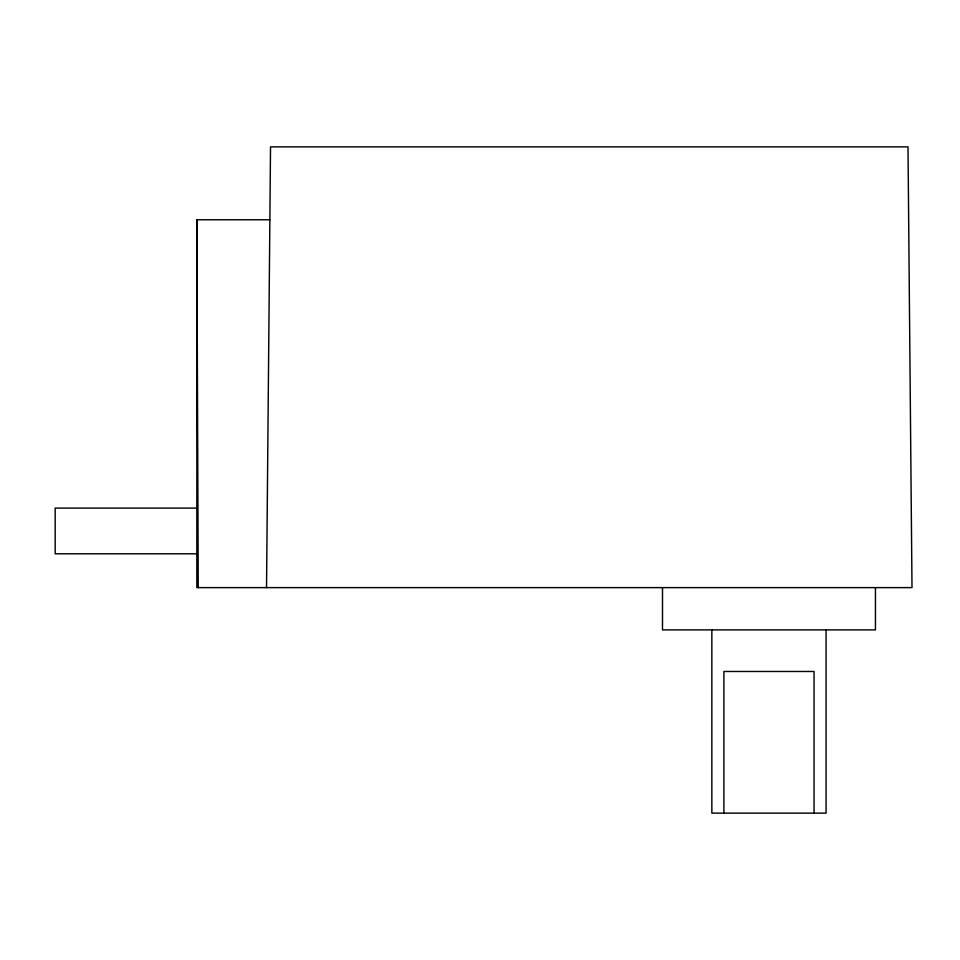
<?xml version="1.0" encoding="UTF-8"?>
<svg xmlns="http://www.w3.org/2000/svg" width="960" height="960" viewBox="0 0 960 960"><rect width="100%" height="100%" fill="white"/><g stroke="black" fill="none" stroke-linecap="round" stroke-linejoin="round"><path stroke-width="1.44" d="M266.532 587.616L270.528 146.868L908.004 146.868L912 587.616L196.836 587.616L196.836 219.756L269.856 219.756M196.836 508.104L55.176 508.104L55.176 553.8L196.836 553.8M196.836 219.756L198.228 587.616M875.448 587.616L875.448 629.892L662.496 629.892L662.496 587.616M826.092 629.892L826.092 813.132L711.852 813.132L711.852 629.892M814.056 813.132L814.056 671.472L723.888 671.472L723.888 813.132"/></g></svg>
